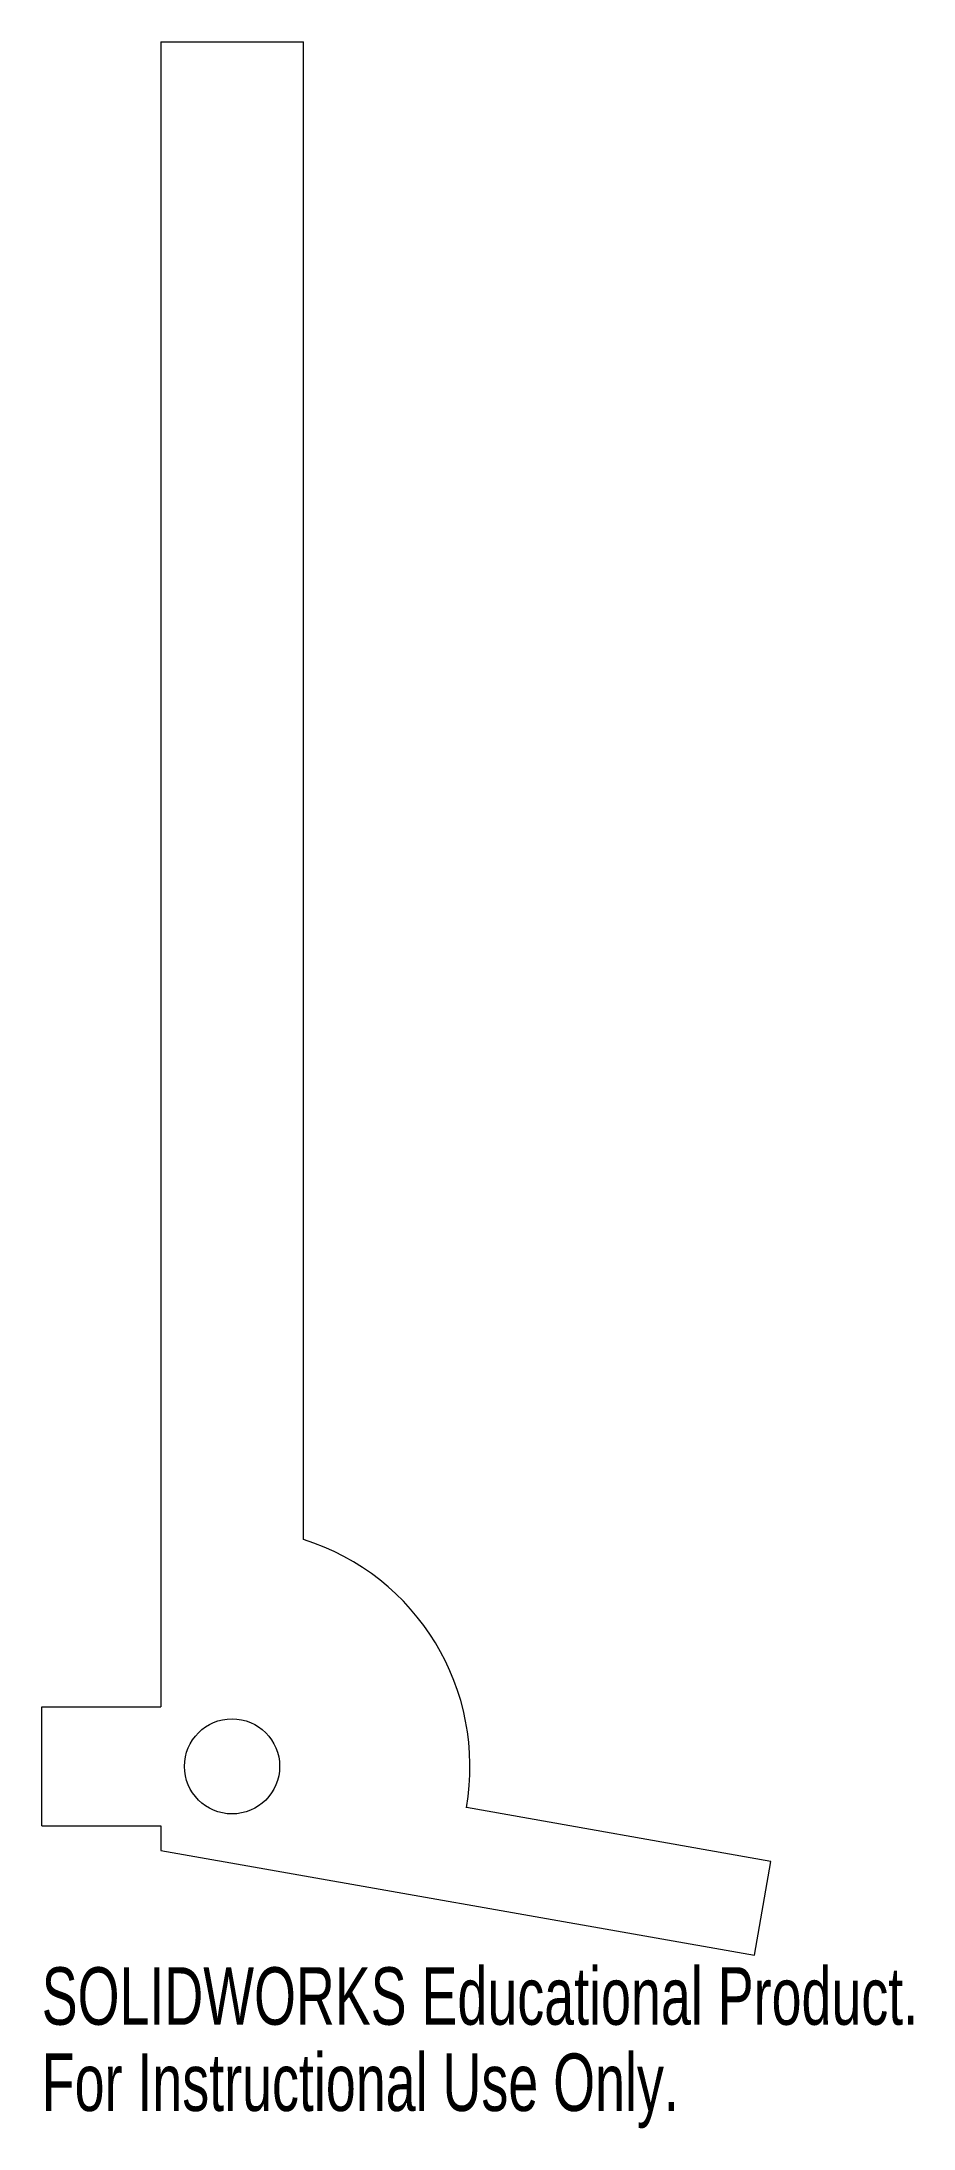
# Model space of a CAD drawing. Header units: millimetres. Extents: x -16 to 57, y -30 to 145.
import ezdxf

# ---------------------------------------------------------------- set-up
doc = ezdxf.new("R2010")
doc.units = ezdxf.units.MM
doc.styles.add('SLDTEXTSTYLE0', font='TXT', dxfattribs={"width": 0.7})

msp = doc.modelspace()

# ---------------------------------------------------------------- linework, layer by layer
at = {"color": 7, "linetype": 'Continuous', "lineweight": 15}
for p, q in [((-6, 145), (6, 145)), ((-6, 145), (-6, 5)), ((6, 19.08), (6, 145)), ((-16, 5), (-6, 5)), ((-16, -5), (-16, 5)), ((45.3, -7.99), (19.7, -3.47)), ((-16, -5), (-6, -5)), ((-6, -5), (-6, -7.07)), ((-6, -7.07), (43.91, -15.87)), ((43.91, -15.87), (45.3, -7.99))]:
    msp.add_line(p, q, dxfattribs=at)
msp.add_circle((0, 0), 4, dxfattribs=at)
msp.add_arc((0, 0), 20, 350, 72.5424, dxfattribs=at)

# ---------------------------------------------------------------- texts
at = {"color": 7, "linetype": 'Continuous', "char_height": 4.8336, "attachment_point": 1, "style": 'SLDTEXTSTYLE0'}
for s, insert in [('SOLIDWORKS Educational Product.', (-16, -16.89)), ('For Instructional Use Only.', (-16, -24.14))]:
    msp.add_mtext(s, dxfattribs=dict(at, insert=insert))

doc.saveas('drawing.dxf')
